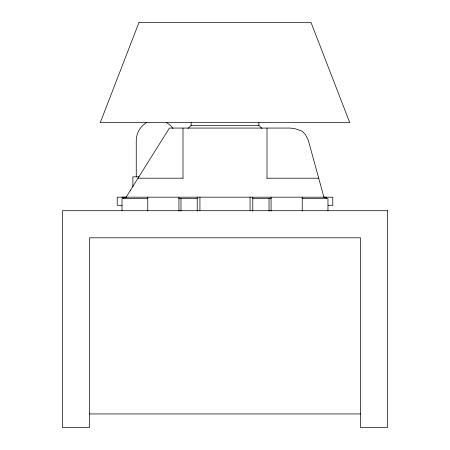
<?xml version="1.0" encoding="UTF-8"?>
<svg xmlns="http://www.w3.org/2000/svg" width="450" height="450" viewBox="0 0 450 450"><rect width="100%" height="100%" fill="white"/><g stroke="black" fill="none" stroke-linecap="round" stroke-linejoin="round"><path stroke-width="0.67" d="M126.09 197.167L169.447 128.064L290.137 128.064L295.447 128.835L301.95 131.062L305.381 134.483L308.239 140.085L323.91 197.167M187.965 128.52L191.126 125.359L258.874 125.359L262.035 128.52M146.413 122.659C140.276 126.343 136.373 133.104 136.254 140.259L136.254 176.844M126.765 197.196L117.219 197.207L117.219 205.296L121.899 205.296M139.185 176.844L132.868 176.844L132.868 187.003M137.993 178.2L182.998 178.2M267.002 178.2L318.701 178.2M130.343 190.389L130.894 190.389M122.029 197.167L326.616 197.167L326.616 198.523M147.769 198.523L122.029 198.523L122.029 210.713M178.892 198.523L197.224 198.523M252.776 198.523L271.108 198.523M302.231 198.523L327.971 198.523L327.971 210.713M328.101 205.296L332.781 205.296L332.781 197.207L323.916 197.196M89.511 413.949L360.489 413.949M166.742 122.659L170.949 125.888L172.969 128.52M302.231 197.167L302.231 210.971M271.069 197.167L271.069 211.061M269.032 198.523L269.032 211.044M267.002 128.064L267.002 178.318M258.874 122.647L258.874 125.359M252.776 197.167L252.776 211.146M250.065 197.167L250.065 210.482M199.935 197.167L199.935 210.482M197.224 197.167L197.224 211.146M191.126 122.647L191.126 125.359M182.998 128.064L182.998 178.318M180.968 198.523L180.968 211.044M178.931 197.167L178.931 211.061M147.769 197.167L147.769 210.954M123.384 197.167L123.384 198.523M138.966 22.5L100.249 122.647L349.751 122.647L311.034 22.5L138.966 22.5M387.591 210.713L62.409 210.713L62.409 427.5L89.511 427.5L89.511 237.814L360.489 237.814L360.489 427.5L387.591 427.5L387.591 210.713"/></g></svg>
